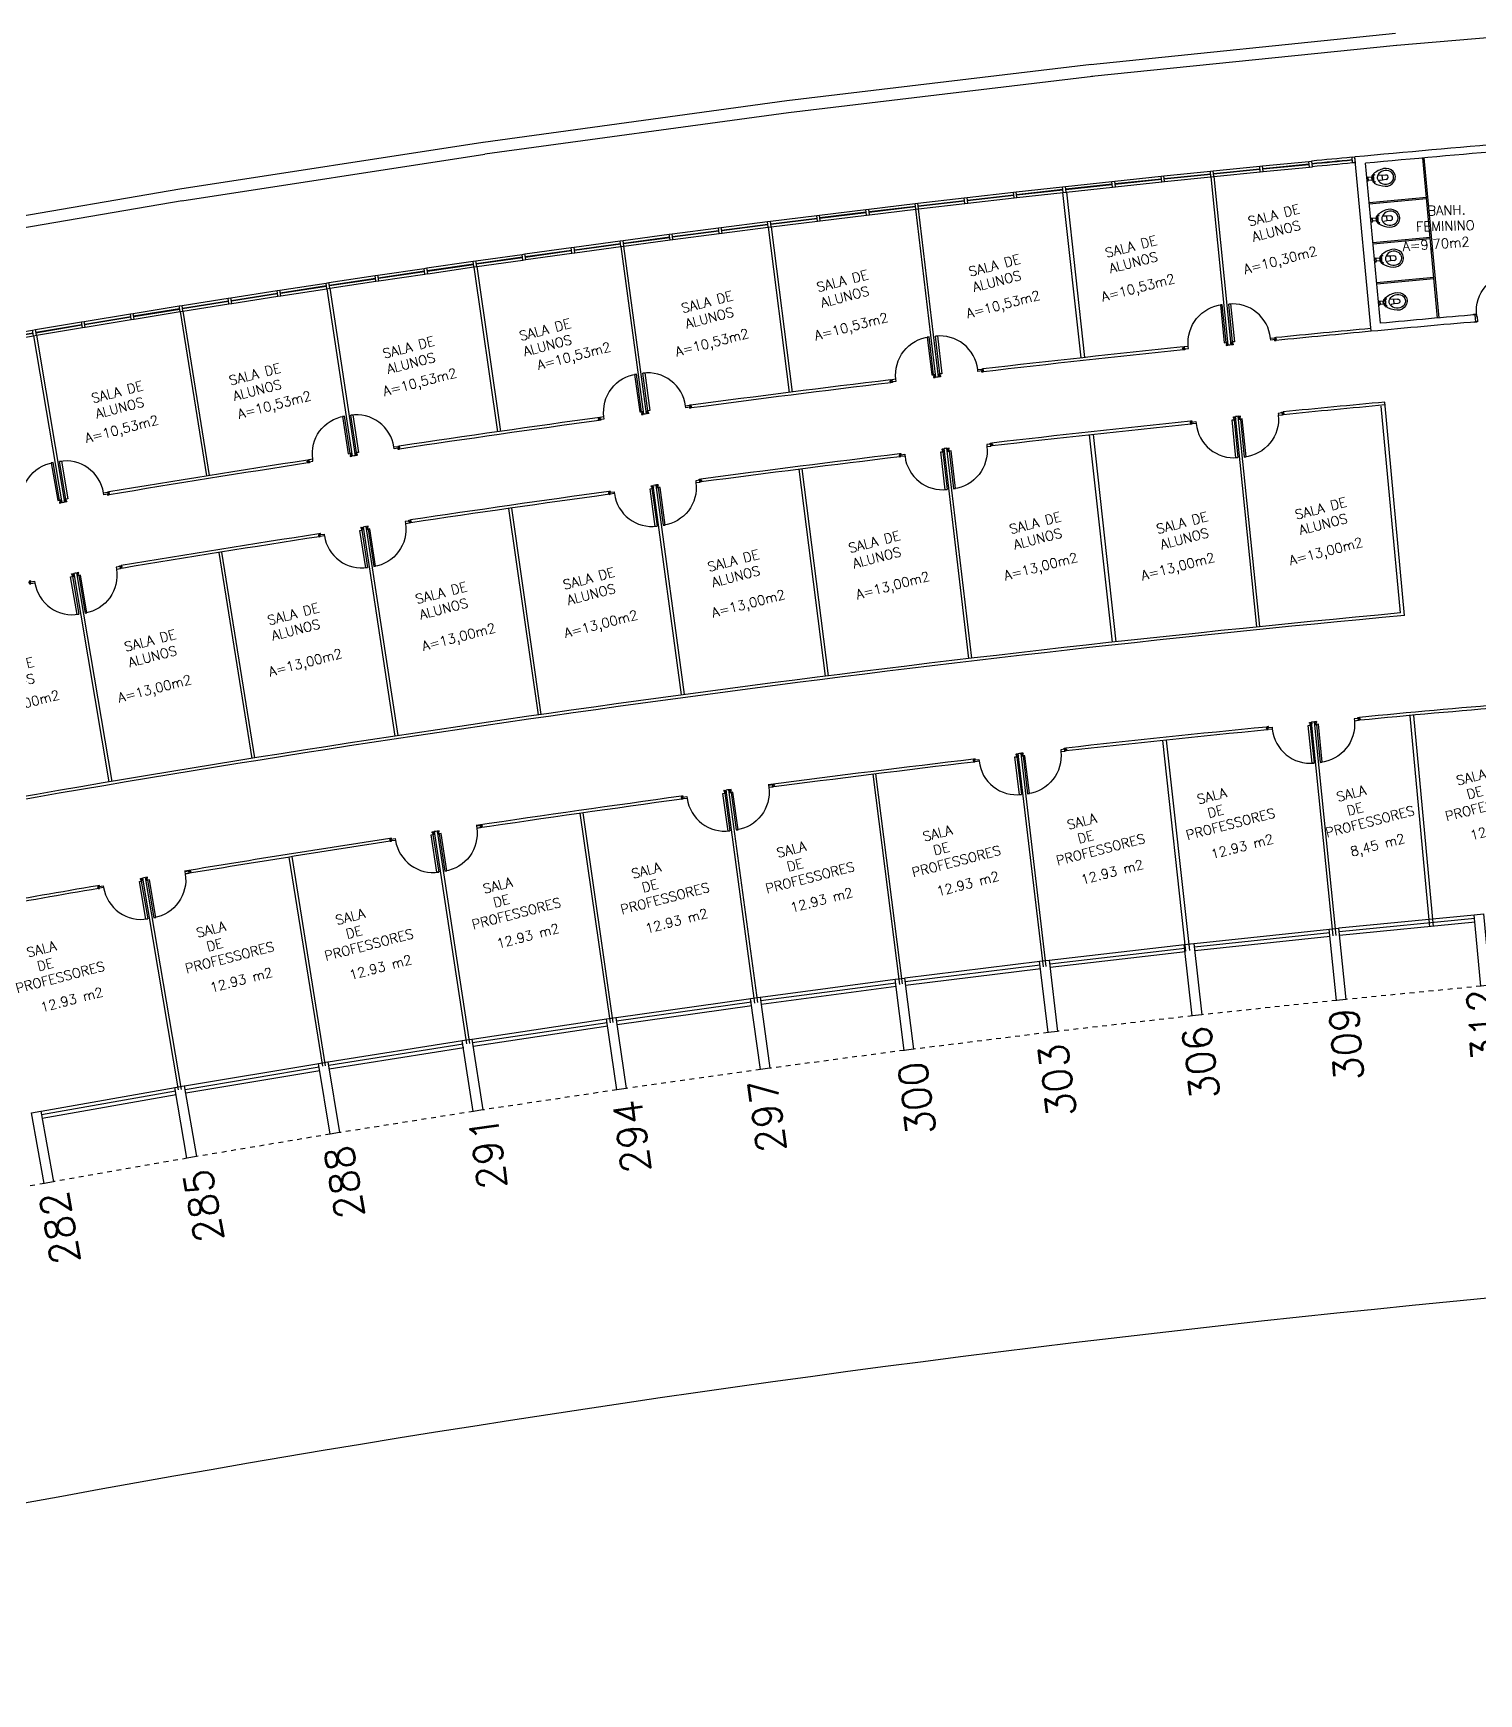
# Model space of a CAD drawing. Extents: x 26 to 324, y 73 to 188.
# Drawn here: x 116.57 to 146.77, y 88.34 to 123.06 of the extents above; entities that cross this region are included whole.
import ezdxf

# ---------------------------------------------------------------- set-up
doc = ezdxf.new("R2010")
doc.units = 0
doc.header["$LTSCALE"] = 0.01
doc.header["$MEASUREMENT"] = 0
doc.linetypes.add('HIDDEN2', pattern=[0.1875, 0.125, -0.0625])
doc.layers.get('0').update_dxf_attribs({"linetype": 'CONTINUOUS'})
doc.layers.get('DEFPOINTS').update_dxf_attribs({"linetype": 'CONTINUOUS'})
for name, color, linetype in [('AR-ALV-C', 2, 'CONTINUOUS'), ('AR-DIV-MARM', 2, 'CONTINUOUS'), ('AR-DIVISORIA', 2, 'CONTINUOUS'), ('AR-ESQ', 2, 'CONTINUOUS'), ('AR-PORTAS', 1, 'CONTINUOUS'), ('AR-WC', 2, 'CONTINUOUS'), ('BANC', 2, 'CONTINUOUS'), ('ESQ', 1, 'CONTINUOUS'), ('ESTR', 3, 'CONTINUOUS'), ('montante-c', 2, 'CONTINUOUS'), ('montante-v', 1, 'CONTINUOUS'), ('mov', 1, 'CONTINUOUS'), ('NOPILAR1', 2, 'CONTINUOUS'), ('pm1', 2, 'CONTINUOUS'), ('pm2', 2, 'CONTINUOUS'), ('PORTA-C', 2, 'CONTINUOUS'), ('PROJ', 1, 'HIDDEN2'), ('TEXTO', 2, 'CONTINUOUS'), ('USO1', 2, 'CONTINUOUS'), ('vidro', 2, 'CONTINUOUS'), ('WC1', 1, 'CONTINUOUS'), ('WC2', 1, 'CONTINUOUS'), ('WC3', 1, 'CONTINUOUS')]:
    doc.layers.add(name, color=color, linetype=linetype)
doc.styles.add('1', font='romans.shx')
doc.styles.add('NOPILAR', font='simplex.shx', dxfattribs={"height": 0.6})
doc.styles.add('UNB-100', font='simplex.shx', dxfattribs={"height": 0.2})
doc.dimstyles.new('1-600', dxfattribs={"dimtxt": 1.1, "dimasz": 2.5, "dimexe": 2, "dimexo": 4, "dimgap": 0.2, "dimtad": 1, "dimdec": 0, "dimzin": 4, "dimdsep": 46, "dimlunit": 6, "dimtxsty": '1', "dimblk1": 'NONE', "dimblk2": 'NONE', "dimsah": 1, "dimcen": 0, "dimclrd": 2, "dimclre": 2, "dimclrt": 2, "dimadec": 0, "dimazin": 0, "dimtfac": 1, "dimtdec": 0, "dimtmove": 2, "dimatfit": 3, "dimldrblk": 'NONE', "dimfxl": 0, "dimtolj": 1, "dimtzin": 0, "dimarcsym": 0})

# ---------------------------------------------------------------- blocks, each defined once
blk = doc.blocks.new('PILAR-SLC')
blk.add_lwpolyline([(0.197, -72.501), (0.197, -74.001), (-0.003, -74.001), (-0.003, -72.501)], close=True)
blk = doc.blocks.new('*D34')
at = {"color": 2, "linetype": 'ByBlock'}
for p, q in [((207.247, 99.667), (206.902, 95.18)), ((105.747, 92.742), (106.698, 88.345))]:
    blk.add_line(p, q, dxfattribs=at)
blk.add_arc((180.249, -251.983), 350.185, 85.60976, 102.19512, dxfattribs=at)
at = {"layer": 'DEFPOINTS', "color": 0, "linetype": 'ByBlock'}
for p in [(207.668, 105.151), (207.553, 103.655), (104.585, 98.118), (173.293, 98.133), (104.902, 96.652)]:
    blk.add_point(p, dxfattribs=at)
at = {"color": 2, "linetype": 'ByBlock', "insert": (156.365, 98.138), "char_height": 1.1, "attachment_point": 5, "rotation": 3.9024, "style": '1'}
blk.add_mtext('\\A1;Geociências', dxfattribs=at)
blk = doc.blocks.new('_NONE')
at = {"color": 0, "linetype": 'ByBlock'}
blk.add_circle((0, 0), 0.25, dxfattribs=at)
blk = doc.blocks.new('esq-mod1')
at = {"layer": 'montante-c'}
for p, q in [((0.956, 0.191), (1.015, 0.203)), ((0.979, 0.073), (0.956, 0.191)), ((0.979, 0.073), (1.038, 0.085)), ((1.038, 0.085), (1.015, 0.203))]:
    blk.add_line(p, q, dxfattribs=at)
at = {"layer": 'montante-v'}
for p, q in [((0, 0), (0.956, 0.191)), ((0.023, -0.118), (0.979, 0.073))]:
    blk.add_line(p, q, dxfattribs=at)
at = {"layer": 'vidro'}
for p, q in [((0.011, -0.054), (0.967, 0.137)), ((0.013, -0.064), (0.969, 0.127))]:
    blk.add_line(p, q, dxfattribs=at)
blk = doc.blocks.new('esq-mod2')
at = {"layer": 'montante-c'}
for p, q in [((0.844, 0.078), (0.904, 0.084)), ((0.855, -0.041), (0.844, 0.078)), ((0.915, -0.036), (0.904, 0.084)), ((0.915, -0.036), (0.855, -0.041))]:
    blk.add_line(p, q, dxfattribs=at)
at = {"layer": 'montante-v'}
for centre, radius, end in [((26.627, -282.376), 283.628, 95.38686), ((26.627, -282.378), 283.51, 95.38687)]:
    blk.add_arc(centre, radius, 95.21565, end, dxfattribs=at)
at = {"layer": 'vidro'}
for radius in [283.574, 283.565]:
    blk.add_arc((26.627, -282.377), radius, 95.21565, 95.38686, dxfattribs=at)
blk = doc.blocks.new('pm80-div-01p')
at = {"layer": 'mov'}
blk.add_arc((0.0575, 0.03), 0.8, 360, 90, dxfattribs=at)
at = {"layer": 'PORTA-C'}
for p, q in [((0.031, 0.0085), (0.031, 0.03)), ((0.031, 0.03), (0.055, 0.03)), ((0.037, 0.0085), (0.031, 0.0085)), ((0.037, -0.0085), (0.037, 0.0085)), ((0.056, 0.029), (0.056, -0.011)), ((0.944, 0.029), (0.944, -0.011)), ((0.969, 0.03), (0.945, 0.03)), ((0.963, 0.0085), (0.969, 0.0085)), ((0.963, -0.0085), (0.963, 0.0085)), ((0.969, 0.0085), (0.969, 0.03)), ((0.031, -0.03), (0.031, -0.0085)), ((0.031, -0.0085), (0.037, -0.0085)), ((0.065, -0.03), (0.031, -0.03)), ((0.056, -0.011), (0.065, -0.011)), ((0.066, -0.012), (0.066, -0.029)), ((0.934, -0.012), (0.934, -0.029)), ((0.944, -0.011), (0.935, -0.011)), ((0.935, -0.03), (0.969, -0.03)), ((0.969, -0.0085), (0.963, -0.0085)), ((0.969, -0.03), (0.969, -0.0085))]:
    blk.add_line(p, q, dxfattribs=at)
for points in [[(0.0975, 0.03), (0.0575, 0.03), (0.0575, 0.83), (0.0975, 0.83)], [(0.021, -0.008), (0.021, 0.008), (0.0365, 0.008), (0.0365, -0.008)], [(0.8585, -0.01), (0.8585, 0.03), (0.9425, 0.03), (0.9425, -0.01)], [(0.979, -0.008), (0.979, 0.008), (0.9635, 0.008), (0.9635, -0.008)]]:
    blk.add_lwpolyline(points, close=True, dxfattribs=at)
for centre, start, end in [((0.055, 0.029), 360, 90), ((0.945, 0.029), 90, 180), ((0.065, -0.012), 0, 90), ((0.065, -0.029), 270, 0), ((0.935, -0.012), 90, 180), ((0.935, -0.029), 180, 270)]:
    blk.add_arc(centre, 0.001, start, end, dxfattribs=at)
blk = doc.blocks.new('pm80-alv-01p')
at = {"layer": 'mov'}
blk.add_arc((0.027, 0.075), 0.8, 360, 90, dxfattribs=at)
at = {"layer": 'pm1'}
blk.add_lwpolyline([(0.067, 0.875), (0.067, 0.075), (0.027, 0.075), (0.027, 0.875)], close=True, dxfattribs=at)
at = {"layer": 'pm2'}
for points in [[(-0.034, 0.086), (0.016, 0.086), (0.016, 0.076), (-0.034, 0.076)], [(0.026, 0.075), (0.026, 0.034), (0.036, 0.034), (0.036, -0.075), (0.001, -0.075), (0.001, 0.075)], [(0.828, 0.075), (0.828, 0.034), (0.818, 0.034), (0.818, -0.075), (0.853, -0.075), (0.853, 0.075)], [(0.888, 0.086), (0.838, 0.086), (0.838, 0.076), (0.888, 0.076)], [(-0.034, -0.076), (0.016, -0.076), (0.016, -0.086), (-0.034, -0.086)], [(0.888, -0.076), (0.838, -0.076), (0.838, -0.086), (0.888, -0.086)]]:
    blk.add_lwpolyline(points, close=True, dxfattribs=at)
blk = doc.blocks.new('BACI-01P')
at = {"layer": 'WC1'}
for p, q in [((0.114, 0.03), (0.114, -0.03)), ((0.119, 0.03), (0.114, 0.03)), ((0.119, 0.03), (0.119, 0.062)), ((0.146, 0.086), (0.146, 0.089)), ((0.119, -0.03), (0.114, -0.03)), ((0.119, -0.03), (0.119, -0.062)), ((0.146, -0.086), (0.146, -0.089))]:
    blk.add_line(p, q, dxfattribs=at)
for centre, radius, start, end in [((0.128, 0.062), 0.00909, 126.1604, 180), ((0.404, -0.315), 0.477, 122.7818, 126.1604), ((0.155, 0.089), 0.00909, 126.3358, 180), ((0.436, -0.294), 0.484, 97.6805, 126.3454), ((0.4, -0.02), 0.208, 36.8881, 97.6805), ((0.427, 0), 0.174, 320.4767, 36.8881), ((0.128, -0.062), 0.00909, 180, 233.8396), ((0.404, 0.315), 0.477, 233.8396, 237.2182), ((0.155, -0.089), 0.00909, 180, 238.9825), ((0.436, 0.294), 0.484, 233.7577, 262.3195), ((0.4, 0.021), 0.208, 262.3195, 320.8979)]:
    blk.add_arc(centre, radius, start, end, dxfattribs=at)
at = {"layer": 'WC2'}
for p, q in [((0, 0.04), (0.023, 0.04)), ((0.025, 0.035), (0.025, 0.038)), ((0.025, -0.035), (0.025, 0.035)), ((0.025, 0.035), (0.028, 0.035)), ((0.03, -0.033), (0.03, 0.033)), ((0.1, 0.03), (0.03, 0.03)), ((0.1, 0.03), (0.1, -0.03)), ((0.146, -0.086), (0.146, 0.086)), ((0, -0.04), (0.023, -0.04)), ((0.025, -0.038), (0.025, -0.035)), ((0.025, -0.035), (0.028, -0.035)), ((0.1, -0.03), (0.03, -0.03))]:
    blk.add_line(p, q, dxfattribs=at)
for centre, radius, start, end in [((0.023, 0.038), 0.002, 0, 90), ((0.028, 0.033), 0.002, 0, 90), ((0.107, 0.03), 0.00697, 0, 180), ((0.334, 0), 0.112, 147.3201, 180), ((0.334, 0), 0.112, 180, 212.6799), ((0.397, -0.04), 0.187, 54.2515, 147.3201), ((0.413, -0.018), 0.159, 41.3299, 54.2515), ((0.433, 0), 0.132, 0, 41.3299), ((0.433, 0), 0.132, 318.6701, 0), ((0.023, -0.038), 0.002, 270, 0), ((0.028, -0.033), 0.002, 270, 0), ((0.107, -0.03), 0.00697, 180, 0), ((0.397, 0.04), 0.187, 212.6799, 305.7485), ((0.413, 0.018), 0.159, 305.7485, 318.6701)]:
    blk.add_arc(centre, radius, start, end, dxfattribs=at)
at = {"layer": 'WC3'}
for p, q in [((0.146, 0.05), (0.119, 0.05)), ((0.146, 0.03), (0.119, 0.03)), ((0.261, 0.056), (0.259, 0.059)), ((0.323, 0.049), (0.261, 0.056)), ((0.323, 0.049), (0.323, -0.049)), ((0.401, 0.049), (0.323, 0.049)), ((0.146, -0.03), (0.119, -0.03)), ((0.146, -0.05), (0.119, -0.05)), ((0.261, -0.056), (0.259, -0.059)), ((0.323, -0.049), (0.261, -0.056)), ((0.401, -0.049), (0.323, -0.049))]:
    blk.add_line(p, q, dxfattribs=at)
for centre in [(0.164, 0.075), (0.164, -0.075)]:
    blk.add_circle(centre, 0.00682, dxfattribs=at)
blk.add_arc((0.401, 0), 0.0486, 270, 90, dxfattribs=at)

msp = doc.modelspace()

# ---------------------------------------------------------------- linework, layer by layer
at = {"layer": 'AR-ALV-C'}
for p, q in [((144.52, 116.828), (144.18, 120.472)), ((144.712, 116.997), (144.402, 120.342)), ((146.708, 117.026), (146.695, 117.175))]:
    msp.add_line(p, q, dxfattribs=at)
for centre, radius, start, end in [((179.076, -253.216), 375.314, 94.35125, 95.33494), ((179.076, -253.216), 375.164, 94.39079, 95.30303), ((166.289, -113.188), 231.044, 94.85555, 95.40649), ((163.33, -80.336), 198.209, 94.80708, 95.3898)]:
    msp.add_arc(centre, radius, start, end, dxfattribs=at)
at = {"layer": 'AR-DIV-MARM'}
for p, q in [((145.907, 117.106), (145.597, 120.453)), ((145.937, 117.108), (145.627, 120.456)), ((145.674, 119.627), (144.479, 119.517)), ((145.676, 119.598), (144.481, 119.487)), ((145.751, 118.791), (144.556, 118.68)), ((145.754, 118.761), (144.559, 118.65)), ((145.829, 117.954), (144.634, 117.843)), ((145.831, 117.924), (144.637, 117.813))]:
    msp.add_line(p, q, dxfattribs=at)
at = {"layer": 'AR-DIVISORIA'}
for p, q in [((141.533, 116.537), (141.176, 120.059)), ((141.593, 116.543), (141.236, 120.065)), ((138.459, 116.273), (138.079, 119.731)), ((138.539, 116.281), (138.159, 119.74)), ((135.421, 115.866), (135.005, 119.381)), ((135.481, 115.873), (135.065, 119.388)), ((131.923, 119.003), (132.36, 115.551)), ((131.983, 119.011), (132.42, 115.559)), ((129.321, 115.093), (128.847, 118.601)), ((129.38, 115.101), (128.907, 118.609)), ((125.772, 118.172), (126.266, 114.728)), ((125.831, 118.181), (126.325, 114.736)), ((122.701, 117.719), (123.232, 114.219)), ((122.76, 117.728), (123.292, 114.228)), ((122.76, 117.728), (123.292, 114.228)), ((119.634, 117.24), (120.185, 113.804)), ((119.693, 117.249), (120.244, 113.813)), ((116.572, 116.735), (117.161, 113.245)), ((116.631, 116.745), (117.22, 113.255)), ((145.132, 110.94), (144.73, 115.261)), ((145.217, 110.887), (144.802, 115.348)), ((142.131, 110.647), (141.685, 115.045)), ((142.19, 110.654), (141.744, 115.051)), ((139.112, 110.328), (138.636, 114.662)), ((139.192, 110.337), (138.716, 114.671)), ((136.116, 109.986), (135.597, 114.376)), ((136.176, 109.993), (135.657, 114.383)), ((132.564, 113.944), (133.111, 109.618)), ((132.623, 113.951), (133.171, 109.626)), ((130.113, 109.226), (129.521, 113.606)), ((130.172, 109.234), (129.581, 113.614)), ((126.496, 113.124), (127.115, 108.808)), ((126.555, 113.133), (127.174, 108.817)), ((123.458, 112.736), (124.121, 108.366)), ((123.517, 112.745), (124.181, 108.375)), ((120.442, 112.204), (121.132, 107.899)), ((120.501, 112.214), (121.191, 107.909)), ((117.411, 111.766), (118.147, 107.407)), ((117.47, 111.776), (118.206, 107.417)), ((143.788, 104.196), (143.335, 108.663)), ((145.743, 104.378), (145.332, 108.789)), ((145.823, 104.386), (145.412, 108.796)), ((143.728, 104.19), (143.275, 108.657)), ((137.672, 103.539), (137.145, 107.998)), ((137.732, 103.546), (137.205, 108.005)), ((140.65, 103.872), (140.167, 108.275)), ((140.73, 103.881), (140.246, 108.284)), ((134.106, 107.571), (134.662, 103.176)), ((134.165, 107.578), (134.722, 103.184)), ((131.644, 102.786), (131.043, 107.236)), ((131.703, 102.795), (131.102, 107.244)), ((127.987, 106.755), (128.616, 102.369)), ((128.046, 106.763), (128.675, 102.378)), ((124.944, 106.37), (125.618, 101.931)), ((125.003, 106.379), (125.678, 101.94)), ((121.906, 105.838), (122.607, 101.464)), ((121.965, 105.848), (122.666, 101.473)), ((118.847, 105.398), (119.595, 100.971)), ((118.906, 105.408), (119.654, 100.981))]:
    msp.add_line(p, q, dxfattribs=at)
for centre, radius, start, end in [((179.076, -253.216), 371.714, 95.33494, 95.64292), ((179.076, -253.216), 371.654, 95.33494, 95.64291), ((179.076, -253.216), 371.714, 95.94306, 96.59113), ((179.076, -253.216), 371.654, 95.94307, 96.59112), ((179.076, -253.216), 371.654, 95.78682, 95.79762), ((179.076, -253.216), 371.714, 96.89077, 97.53938), ((179.076, -253.216), 371.654, 96.89078, 97.53937), ((179.076, -253.216), 371.654, 96.73633, 96.74558), ((179.076, -253.216), 370.154, 95.31282, 95.64225), ((179.076, -253.216), 370.094, 95.31282, 95.64221), ((179.076, -253.216), 371.714, 97.83459, 98.48797), ((179.076, -253.216), 371.654, 97.83865, 98.48796), ((179.076, -253.216), 371.654, 97.68429, 97.69354), ((179.076, -253.216), 370.154, 95.94374, 96.59045), ((179.076, -253.216), 370.154, 95.78834, 95.79763), ((179.076, -253.216), 370.094, 95.94378, 96.59042), ((179.076, -253.216), 371.654, 98.63254, 98.64178), ((179.076, -253.216), 370.154, 96.89118, 97.53873), ((179.076, -253.216), 370.154, 96.73631, 96.74559), ((179.076, -253.216), 371.714, 98.78635, 99.43471), ((179.076, -253.216), 371.654, 98.78636, 99.43469), ((179.076, -253.216), 370.094, 96.89122, 97.53873), ((179.076, -253.216), 370.154, 97.68427, 97.69355), ((179.076, -253.216), 371.654, 99.5788, 99.58972), ((179.076, -253.216), 370.154, 97.83836, 98.48735), ((179.076, -253.216), 370.094, 97.83837, 98.48735), ((179.076, -253.216), 370.154, 98.787, 99.43408), ((179.076, -253.216), 370.094, 98.787, 99.43407), ((179.076, -253.216), 370.154, 98.63252, 98.6418), ((179.076, -253.216), 370.154, 99.58045, 99.58974), ((179.076, -253.216), 365.734, 95.32526, 100.05253), ((179.076, -253.216), 365.674, 95.31273, 100.05253), ((164.96, -105.592), 215.345, 94.67937, 95.51243), ((180.008, -253.117), 363.634, 95.78825, 95.7977), ((164.96, -105.59), 215.283, 94.6793, 95.51238), ((164.821, -126.784), 236.409, 95.45756, 96.48034), ((164.821, -126.782), 236.347, 95.45745, 96.4803), ((179.858, -253.12), 363.634, 96.73621, 96.74566), ((179.076, -253.216), 363.634, 96.76976, 97.45048), ((179.076, -253.216), 363.574, 96.76976, 97.45017), ((197.138, -378.188), 489.904, 97.86381, 98.37058), ((197.139, -378.192), 489.848, 97.86382, 98.37034), ((179.725, -253.125), 363.634, 97.68417, 97.69362), ((179.583, -253.136), 363.634, 98.63243, 98.64189), ((194.633, -349.45), 461.117, 98.80897, 99.34865), ((194.633, -349.454), 461.061, 98.80898, 99.34838), ((180.046, -258.738), 369.241, 99.68703, 100.05297), ((179.426, -253.155), 363.634, 99.58037, 99.58983), ((179.076, -253.216), 363.574, 99.68275, 100.05434)]:
    msp.add_arc(centre, radius, start, end, dxfattribs=at)
at = {"layer": 'BANC'}
for p, q in [((145.054, 122.812), (151.436, 123.354)), ((138.653, 122.409), (145.025, 123.059)), ((138.679, 122.16), (145.05, 122.81)), ((132.314, 121.653), (138.674, 122.411)), ((132.344, 121.404), (138.704, 122.162)), ((125.965, 120.783), (132.311, 121.65)), ((125.999, 120.536), (132.345, 121.402)), ((119.631, 119.807), (125.962, 120.781)), ((119.669, 119.559), (126, 120.534)), ((113.319, 118.725), (119.631, 119.807)), ((113.361, 118.478), (119.674, 119.56))]:
    msp.add_line(p, q, dxfattribs=at)
at = {"layer": 'ESQ'}
for p, q in [((143.845, 104.354), (146.675, 104.632)), ((143.852, 104.279), (146.683, 104.557)), ((140.819, 104.031), (143.646, 104.333)), ((140.827, 103.957), (143.654, 104.259)), ((140.835, 103.882), (143.662, 104.184)), ((143.86, 104.204), (146.69, 104.482)), ((137.795, 103.683), (140.62, 104.009)), ((137.804, 103.608), (140.629, 103.935)), ((137.812, 103.534), (140.637, 103.86)), ((134.774, 103.309), (137.596, 103.659)), ((134.784, 103.235), (137.606, 103.585)), ((134.793, 103.16), (137.615, 103.51)), ((131.757, 102.909), (134.576, 103.284)), ((131.767, 102.835), (134.586, 103.209)), ((131.777, 102.761), (134.596, 103.135)), ((128.743, 102.484), (131.559, 102.882)), ((128.754, 102.41), (131.57, 102.808)), ((125.733, 102.033), (128.545, 102.455)), ((128.764, 102.336), (131.58, 102.734)), ((125.744, 101.959), (128.557, 102.381)), ((125.756, 101.885), (128.568, 102.307)), ((122.727, 101.557), (125.536, 102.003)), ((122.739, 101.483), (125.547, 101.929)), ((122.751, 101.409), (125.559, 101.855)), ((119.725, 101.055), (122.53, 101.524)), ((119.738, 100.981), (122.542, 101.45)), ((119.75, 100.907), (122.555, 101.377)), ((116.728, 100.527), (119.528, 101.021)), ((116.741, 100.453), (119.541, 100.947)), ((116.754, 100.379), (119.554, 100.873))]:
    msp.add_line(p, q, dxfattribs=at)
at = {"layer": 'PROJ'}
for p, q in [((146.815, 103.138), (143.998, 102.861)), ((143.799, 102.841), (140.984, 102.54)), ((140.785, 102.518), (137.973, 102.194)), ((137.775, 102.17), (134.965, 101.821)), ((134.767, 101.796), (131.961, 101.423)), ((131.763, 101.396), (128.96, 101)), ((128.762, 100.971), (125.962, 100.551)), ((125.765, 100.52), (122.969, 100.076)), ((122.771, 100.044), (119.979, 99.576)), ((119.782, 99.542), (116.994, 99.051)), ((116.798, 99.015), (114.014, 98.5))]:
    msp.add_line(p, q, dxfattribs=at)

# ---------------------------------------------------------------- block references
at = {"layer": 'AR-ESQ'}
for name, p, rotation in [('esq-mod1', (142.249, 120.287), 354.2588671305449), ('esq-mod2', (143.276, 120.387), 0.1053172525647512), ('esq-mod1', (139.161, 119.97), 354.7327558451727), ('esq-mod1', (140.191, 120.078), 354.5747893063255), ('esq-mod1', (141.22, 120.184), 354.4232838167724), ('esq-mod1', (136.076, 119.627), 355.2066195779468), ('esq-mod1', (137.104, 119.744), 355.0486530387579), ('esq-mod1', (138.133, 119.858), 354.8971725318855), ('esq-mod1', (132.994, 119.259), 355.6806607497967), ('esq-mod1', (134.021, 119.384), 355.5226942108515), ('esq-mod1', (135.048, 119.507), 355.3710362648114), ('esq-mod1', (130.941, 118.999), 355.9963626908417), ('esq-mod1', (131.967, 119.13), 355.8450774373322), ('esq-mod1', (127.864, 118.588), 356.4703609072164), ('esq-mod1', (128.889, 118.728), 356.3187459168662), ('esq-mod1', (129.915, 118.865), 356.1543292300482), ('esq-mod1', (125.815, 118.3), 356.7927441330842), ('esq-mod1', (126.839, 118.445), 356.628327445814), ('esq-mod1', (122.743, 117.847), 357.2669262609318), ('esq-mod1', (123.766, 118.001), 357.1025095747116), ('esq-mod1', (124.79, 118.152), 356.9445430350414), ('esq-mod1', (120.696, 117.53), 357.5764440011395), ('esq-mod1', (121.719, 117.69), 357.4184774619094), ('esq-mod1', (118.653, 117.203), 357.8934350031508), ('esq-mod1', (119.674, 117.368), 357.7408606883339), ('esq-mod1', (116.611, 116.864), 358.2158182291114), ('esq-mod1', (117.632, 117.035), 358.0514015426091), ('esq-mod1', (115.591, 116.69), 358.3656991954447)]:
    msp.add_blockref(name, p, dxfattribs=dict(at, rotation=rotation))
at = {"layer": 'AR-PORTAS'}
for name, p, xscale, yscale, zscale, rotation in [('pm80-alv-01p', (147.556, 117.174), -1.005240804374219, 1.00524080437026, 1.005240804371966, 4.903719339769896), ('pm80-div-01p', (141.551, 116.569), -0.9953269744939391, 0.9953269744873979, 0.995326974492513, 5.870102736163183), ('pm80-div-01p', (141.569, 116.571), 0.9953269744910596, 0.995326974487398, 0.995326974492513, 5.716905109605475), ('pm80-div-01p', (135.438, 115.898), -0.9935933154309492, 0.9935933154338278, 0.9935933154280109, 6.819107628761731), ('pm80-div-01p', (135.456, 115.9), 0.9935933406035369, 0.9935933406086409, 0.9935933406061551, 6.664606603081715), ('pm80-div-01p', (129.356, 115.128), 0.9915859974254522, 0.9915859974280468, 0.991585997428862, 7.613089860542519), ('pm80-div-01p', (129.336, 115.125), -0.9915859974319141, 0.9915859974280467, 0.991585997428862, 7.764927720983818), ('pm80-div-01p', (123.248, 114.251), -0.9893030656129781, 0.98930306560942, 0.9893030656112259, 8.71128164774416), ('pm80-div-01p', (123.267, 114.254), 0.9893030656090273, 0.98930306560942, 0.9893030656112259, 8.563038230633875), ('pm80-div-01p', (141.709, 115.015), 0.9956945516644082, 0.9956945516605625, 0.995694551661994, 185.7087853851514), ('pm80-div-01p', (141.727, 115.016), -0.9956945516622013, 0.9956945516605638, 0.995694551661994, 185.8619830127203), ('pm80-div-01p', (117.195, 113.281), 0.997526152265839, 0.997526152263163, 0.997526152263557, 9.519743631211389), ('pm80-div-01p', (135.622, 114.346), 0.9931034993249039, 0.9931034993205694, 0.9931034993278429, 186.6604099589465), ('pm80-div-01p', (135.641, 114.348), -0.9931035244945697, 0.9931035244953806, 0.993103524493575, 186.8149109850133), ('pm80-div-01p', (117.177, 113.278), -0.9975261522671077, 0.9975261522631627, 0.997526152263557, 9.650452586987077), ('pm80-div-01p', (129.545, 113.579), 0.9915785386659347, 0.9915785386692736, 0.9915785386640703, 187.7983960976124), ('pm80-div-01p', (129.564, 113.582), -0.9917831241542016, 0.9917831241618844, 0.991783124155323, 187.5803276117421), ('pm80-div-01p', (123.501, 112.713), -0.9893030656087404, 0.9893030656094197, 0.9893030656112259, 188.5202904984926), ('pm80-div-01p', (123.482, 112.71), 0.9892956920937477, 0.9892956920957662, 0.989295692091492, 188.7547670510851), ('pm80-div-01p', (117.454, 111.743), -0.9975055588602808, 0.9975055588583935, 0.9975055588606121, 189.5064982740901), ('pm80-div-01p', (117.437, 111.74), 0.9977651966047986, 0.9977651966037234, 0.9977651966074929, 189.7407770078611), ('pm80-div-01p', (143.317, 108.632), -0.9954268580773765, 0.9954268580768256, 0.9954268580780414, 185.7072470556528), ('pm80-div-01p', (143.299, 108.63), 0.9956868132074317, 0.9956868132139798, 0.9956868132109583, 185.8728679719406), ('pm80-div-01p', (137.169, 107.97), 0.9932731621668694, 0.9932731621665877, 0.9932731621664642, 186.8201508070607), ('pm80-div-01p', (137.187, 107.973), -0.9930965422730219, 0.9930965422681768, 0.9930965422721393, 186.6612560529821), ('pm80-div-01p', (131.086, 107.212), -0.9917831241542016, 0.9917831241618844, 0.991783124155323, 187.5803276117421), ('pm80-div-01p', (131.066, 107.209), 0.9915785386659347, 0.9915785386692736, 0.9915785386640703, 187.7983960976124), ('pm80-div-01p', (124.969, 106.344), 0.9892956920937477, 0.9892956920957662, 0.989295692091492, 188.7547670510851), ('pm80-div-01p', (124.987, 106.346), -0.9893030656087404, 0.9893030656094197, 0.9893030656112259, 188.5202904984926), ('pm80-div-01p', (118.891, 105.375), -0.9975055588602808, 0.9975055588583935, 0.9975055588606121, 189.5064982740901), ('pm80-div-01p', (118.873, 105.372), 0.9977651966047986, 0.9977651966037234, 0.9977651966074929, 189.7407770078611)]:
    msp.add_blockref(name, p, dxfattribs=dict(at, xscale=xscale, yscale=yscale, zscale=zscale, rotation=rotation))
at = {"layer": 'AR-WC', "zscale": 0.9965791943181959}
for p, xscale, yscale, rotation in [((144.428, 120.01), 0.9965791943191071, 0.9965791943250226, 5.307676363676293), ((144.521, 119.156), 0.9965791943191071, 0.9965791943250226, 5.307676363676293), ((144.598, 118.319), 0.9965791943191071, 0.9965791943250226, 5.307676363676293), ((144.674, 117.418), -0.9965791943147242, 0.9965791943250223, 185.2907493072582)]:
    msp.add_blockref('BACI-01P', p, dxfattribs=dict(at, xscale=xscale, yscale=yscale, rotation=rotation))
at = {"layer": 'ESTR'}
for p, rotation in [((139.893, 176.815), 5.365853658536585), ((136.25, 176.456), 5.853658536585365), ((132.61, 176.067), 6.341463414634144), ((128.973, 175.646), 6.829268292682927), ((125.34, 175.194), 7.317073170731705), ((121.711, 174.712), 7.804878048780486), ((118.086, 174.198), 8.292682926829267), ((114.466, 173.654), 8.780487804878048), ((110.851, 173.079), 9.268292682926829), ((107.24, 172.473), 9.75609756097561), ((103.635, 171.837), 10.24390243902439)]:
    msp.add_blockref('PILAR-SLC', p, dxfattribs=dict(at, rotation=rotation))

# ---------------------------------------------------------------- texts
at = {"layer": 'NOPILAR1', "style": 'NOPILAR'}
for s, rotation, p in [('312', 94.5732, (147.233, 101.579)), ('312', 94.5732, (147.233, 101.579)), ('309', 94.5732, (144.362, 101.179)), ('309', 94.5732, (144.362, 101.179)), ('306', 97.6048, (141.359, 100.81)), ('306', 97.6048, (141.359, 100.81)), ('303', 97.6048, (138.361, 100.445)), ('303', 97.6048, (138.361, 100.445)), ('300', 97.6048, (135.425, 100.064)), ('300', 97.6048, (135.425, 100.064)), ('297', 97.6048, (132.299, 99.703)), ('297', 97.6048, (132.299, 99.703)), ('294', 97.6048, (129.474, 99.27)), ('294', 97.6048, (129.474, 99.269)), ('291', 97.6048, (126.466, 98.931)), ('291', 97.6048, (126.466, 98.931)), ('288', 100.1605, (123.496, 98.333)), ('288', 100.1605, (123.496, 98.333)), ('285', 100.1605, (120.551, 97.838)), ('285', 100.1605, (120.551, 97.838)), ('282', 100.1605, (117.551, 97.377)), ('282', 100.1605, (117.551, 97.377))]:
    msp.add_text(s, height=0.6, rotation=rotation, dxfattribs=at).set_placement(p)
at = {"layer": 'TEXTO', "style": 'UNB-100'}
for s, p in [('12.93 m2', (146.617, 106.187)), ('12.93 m2', (141.2, 105.794)), ('8,45 m2', (144.114, 105.847)), ('12.93 m2', (138.484, 105.261)), ('12.93 m2', (132.415, 104.675)), ('12.93 m2', (135.471, 105.015)), ('12.93 m2', (129.383, 104.239)), ('12.93 m2', (126.279, 103.924)), ('12.93 m2', (120.288, 103.004)), ('12.93 m2', (123.198, 103.27)), ('12.93 m2', (116.747, 102.592))]:
    msp.add_text(s, height=0.2, rotation=14.5372, dxfattribs=at).set_placement(p)
at = {"layer": 'TEXTO', "char_height": 0.2, "attachment_point": 1, "style": 'UNB-100'}
for s, insert, width, rotation in [('SALA DE\\PALUNOS', (141.927, 119.215), 1.95981, 14.5372), ('BANH.', (145.693, 119.449), 1.95981, 1.5279), ('FEMININO', (145.454, 119.116), 1.95981, 1.5279), ('SALA DE\\PALUNOS', (138.941, 118.558), 1.95981, 14.5372), ('A=9,70m2', (145.165, 118.702), 1.04416, 4.1974), ('SALA DE\\PALUNOS', (136.089, 118.165), 1.95981, 14.5372), ('A=10,30m2', (141.833, 118.216), 1.04416, 14.5372), ('SALA DE\\PALUNOS', (132.913, 117.84), 1.95981, 14.5372), ('A=10,53m2', (138.861, 117.64), 1.04416, 14.5372), ('SALA DE\\PALUNOS', (130.084, 117.4), 1.95981, 14.5372), ('A=10,53m2', (136.042, 117.291), 1.04416, 14.5372), ('SALA DE\\PALUNOS', (126.699, 116.821), 1.95981, 14.5372), ('A=10,53m2', (132.867, 116.83), 1.04416, 14.5372), ('SALA DE\\PALUNOS', (123.847, 116.451), 1.95981, 14.5372), ('A=10,53m2', (129.958, 116.494), 1.04416, 14.5372), ('A=10,53m2', (127.072, 116.212), 1.04416, 14.5372), ('SALA DE\\PALUNOS', (120.636, 115.889), 1.95981, 14.5372), ('A=10,53m2', (123.854, 115.667), 1.04416, 14.5372), ('SALA DE\\PALUNOS', (117.761, 115.518), 1.95981, 14.5372), ('A=10,53m2', (120.815, 115.191), 1.04416, 14.5372), ('A=10,53m2', (117.623, 114.685), 1.04416, 14.5372), ('SALA DE\\PALUNOS', (142.907, 113.085), 1.95981, 14.5372), ('SALA DE\\PALUNOS', (136.941, 112.78), 1.95981, 14.5372), ('SALA DE\\PALUNOS', (140.009, 112.784), 1.95981, 14.5372), ('SALA DE\\PALUNOS', (133.579, 112.387), 1.95981, 14.5372), ('A=13,00m2', (142.784, 112.13), 1.04416, 14.5372), ('SALA DE\\PALUNOS', (130.634, 111.993), 1.95981, 14.5372), ('A=13,00m2', (136.829, 111.812), 1.04416, 14.5372), ('A=13,00m2', (139.693, 111.812), 1.04416, 14.5372), ('SALA DE\\PALUNOS', (127.614, 111.62), 1.95981, 14.5372), ('A=13,00m2', (133.734, 111.416), 1.04416, 14.5372), ('SALA DE\\PALUNOS', (124.53, 111.318), 1.95981, 14.5372), ('SALA DE\\PALUNOS', (121.439, 110.877), 1.95981, 14.5372), ('A=13,00m2', (130.718, 111.038), 1.04416, 14.5372), ('A=13,00m2', (127.636, 110.61), 1.04416, 14.5372), ('SALA DE\\PALUNOS', (118.448, 110.322), 1.95981, 14.5372), ('A=13,00m2', (124.666, 110.338), 1.04416, 14.5372), ('A=13,00m2', (121.463, 109.804), 1.04416, 14.5372), ('SALA DE\\PALUNOS', (115.48, 109.742), 1.95981, 14.5372), ('A=13,00m2', (118.311, 109.259), 1.04416, 14.5372), ('A=13,00m2', (115.554, 108.937), 1.04416, 14.5372), ('   SALA\\P    DE\\PPROFESSORES', (145.88, 107.423), 2.14541, 14.5372), ('   SALA\\P    DE\\PPROFESSORES', (140.464, 107.03), 2.14541, 14.5372), ('   SALA\\P    DE\\PPROFESSORES', (143.377, 107.082), 2.14541, 14.5372), ('   SALA\\P    DE\\PPROFESSORES', (137.748, 106.497), 2.14541, 14.5372), ('   SALA\\P    DE\\PPROFESSORES', (134.734, 106.251), 2.14541, 14.5372), ('   SALA\\P    DE\\PPROFESSORES', (131.678, 105.911), 2.14541, 14.5372), ('   SALA\\P    DE\\PPROFESSORES', (128.647, 105.475), 2.14541, 14.5372), ('   SALA\\P    DE\\PPROFESSORES', (125.542, 105.16), 2.14541, 14.5372), ('   SALA\\P    DE\\PPROFESSORES', (122.462, 104.506), 2.14541, 14.5372), ('   SALA\\P    DE\\PPROFESSORES', (119.552, 104.24), 2.14541, 14.5372), ('   SALA\\P    DE\\PPROFESSORES', (116.011, 103.828), 2.14541, 14.5372)]:
    msp.add_mtext(s, dxfattribs=dict(at, insert=insert, width=width, rotation=rotation))

# ---------------------------------------------------------------- dimensions: what is measured, and where the dimension line sits
at = {"layer": 'USO1'}
dim = msp.add_angular_dim_2l(base=(173.293, 98.133), line1=((104.902, 96.652), (104.585, 98.118)), line2=((207.668, 105.151), (207.553, 103.655)), text='Geociências', dimstyle='1-600', override={"dimazin": 1}, dxfattribs=at)
dim.commit()
dim.dimension.update_dxf_attribs({"geometry": '*D34', "text_midpoint": (156.365, 98.138)})

doc.saveas('drawing.dxf')
